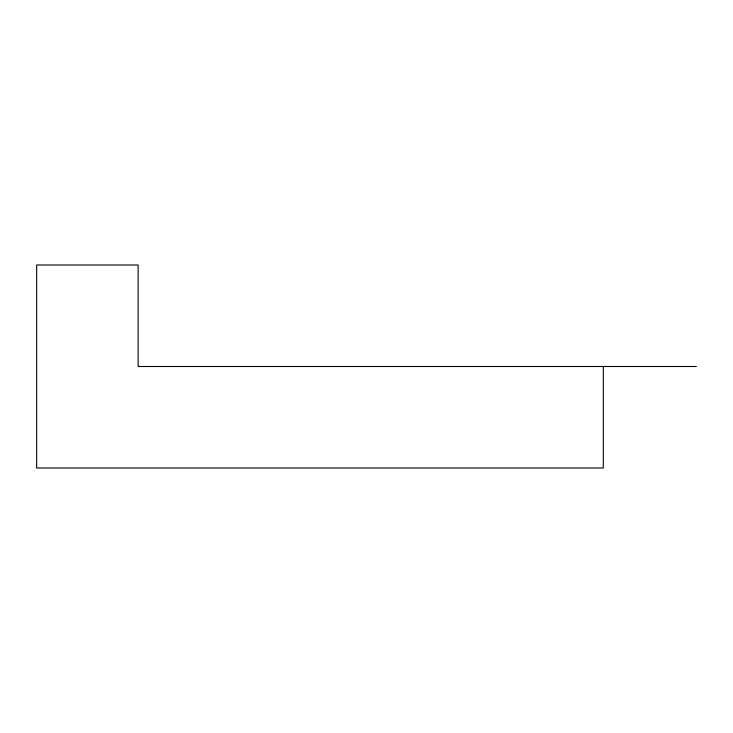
<?xml version="1.0" encoding="UTF-8"?>
<svg xmlns="http://www.w3.org/2000/svg" width="733" height="733" viewBox="0 0 733 733"><rect width="100%" height="100%" fill="white"/><g stroke="black" fill="none" stroke-linecap="round" stroke-linejoin="round"><path stroke-width="1.1" d="M696.35 366.5L138.143 366.5L138.143 265.007L36.65 265.007L36.65 467.993L603.314 467.993L603.314 366.5"/></g></svg>
